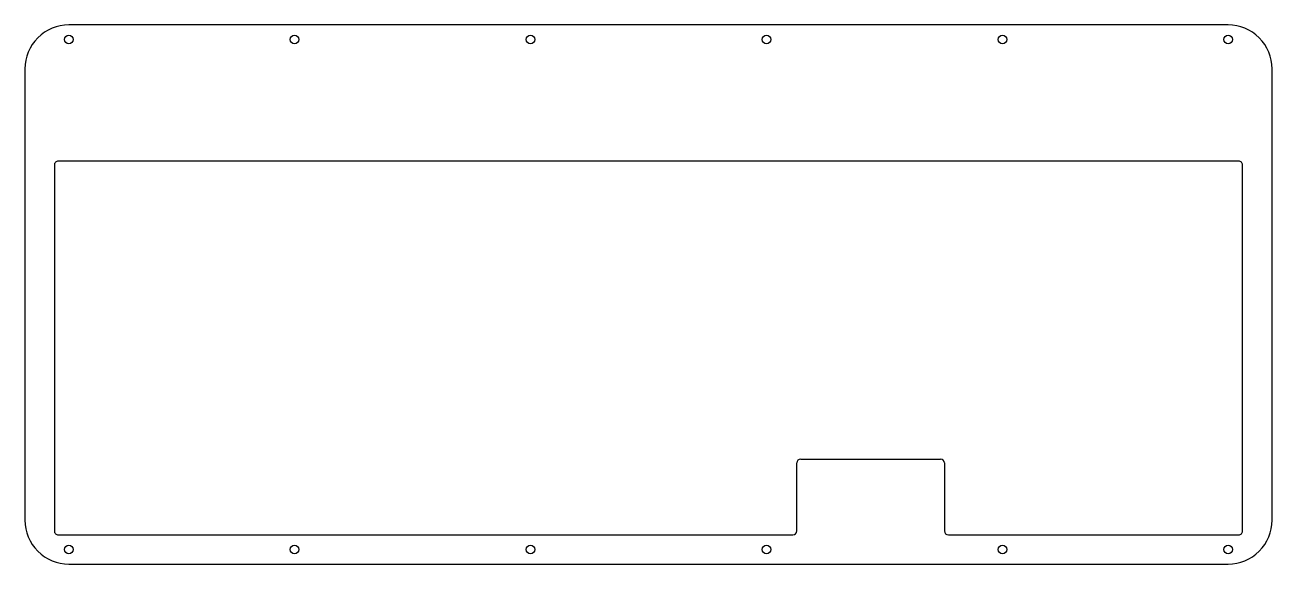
# Model space of a CAD drawing. Header units: millimetres. Extents: x 8 to 329, y 6 to 144.
import ezdxf

# ---------------------------------------------------------------- set-up
doc = ezdxf.new("R2010")
doc.units = ezdxf.units.MM

msp = doc.modelspace()

# ---------------------------------------------------------------- linework, layer by layer
for p, q in [((207.88, 32.65), (243.88, 32.65)), ((206.88, 14.15), (206.88, 31.65)), ((244.88, 31.65), (244.88, 14.15))]:
    msp.add_line(p, q)
at = {"color": 0}
msp.add_lwpolyline([(8.28, 16.93, 0.414363), (19.59, 5.62), (317.87, 5.62, 0.414214), (329.17, 16.93), (329.17, 133.12, 0.414214), (317.87, 144.43), (19.59, 144.43, 0.414214), (8.28, 133.12)], format="xyb", close=True, dxfattribs=at)
msp.add_lwpolyline([(245.88, 13.15), (320.6, 13.15, 0.414214), (321.6, 14.15), (321.6, 108.35, 0.414214), (320.6, 109.35), (16.85, 109.35, 0.414214), (15.85, 108.35), (15.85, 14.15, 0.414214), (16.85, 13.15), (205.88, 13.15)], format="xyb", dxfattribs=at)
for centre in [(19.59, 140.66), (77.63, 140.66), (138.36, 140.66), (199.09, 140.66), (259.82, 140.66), (317.87, 140.66), (19.59, 9.38), (77.63, 9.38), (138.36, 9.38), (199.09, 9.38), (259.82, 9.38), (317.87, 9.38)]:
    msp.add_circle(centre, 1.1, dxfattribs=at)
for centre, start, end in [((207.88, 31.65), 90, 180), ((243.88, 31.65), 360, 90), ((205.88, 14.15), 270, 360), ((245.88, 14.15), 180, 270)]:
    msp.add_arc(centre, 1, start, end)

doc.saveas('drawing.dxf')
